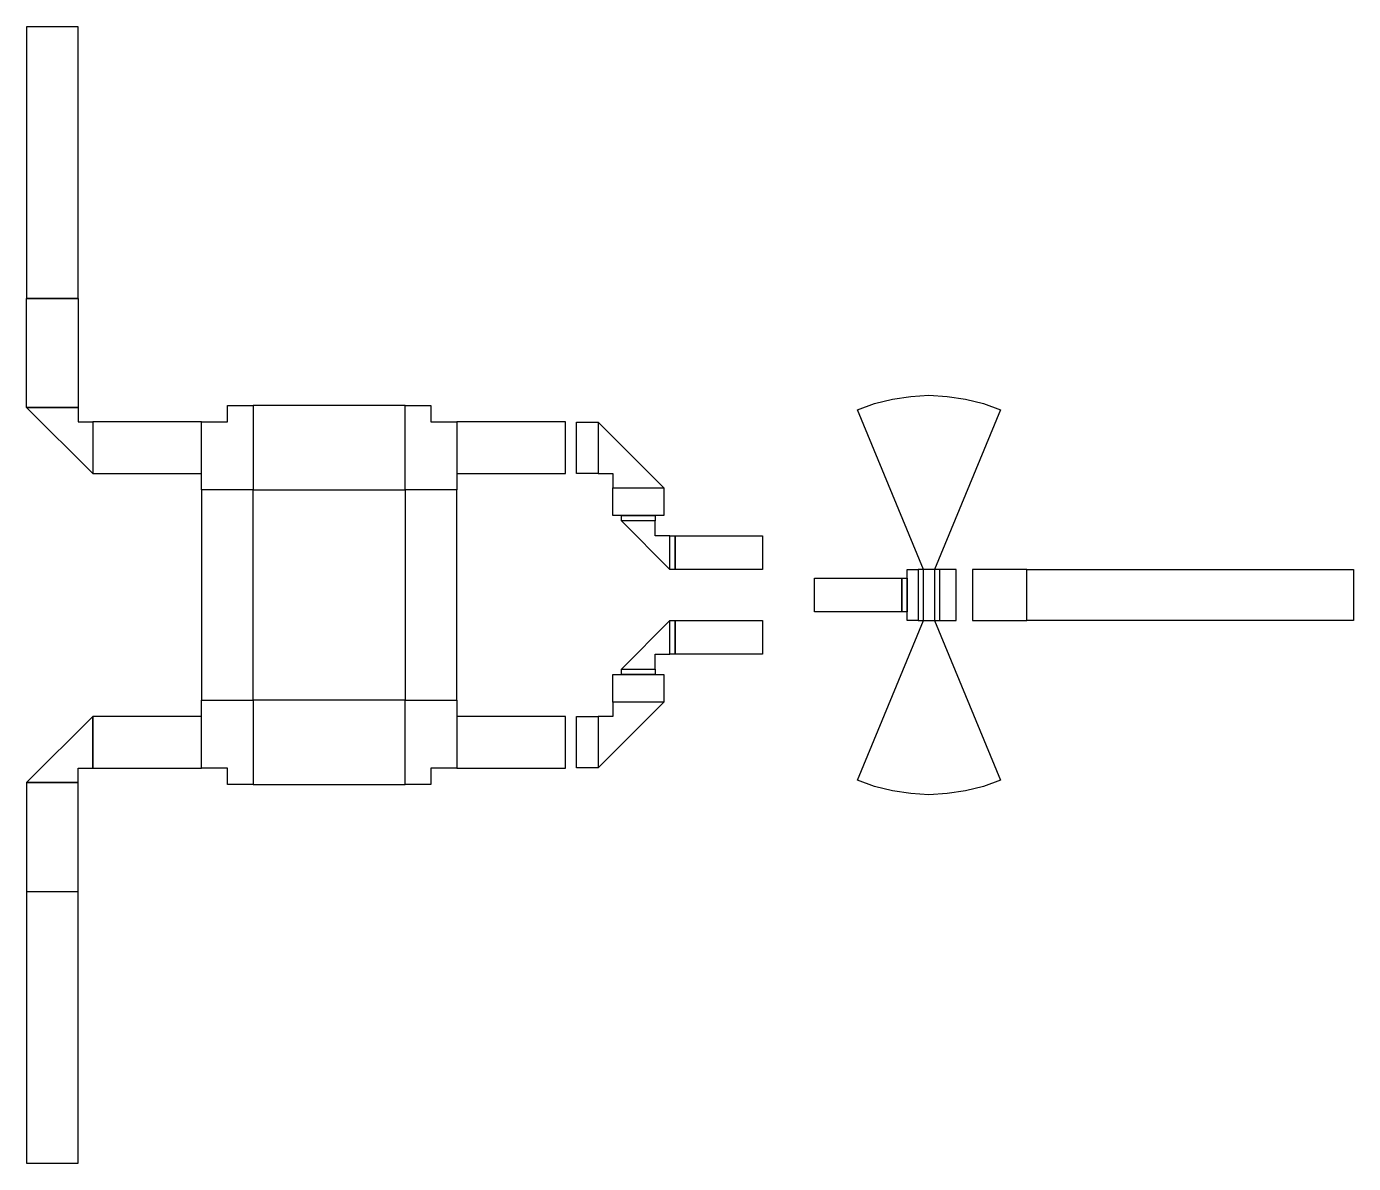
# Model space of a CAD drawing. Extents: x -988 to 231, y -44 to 1000.
import ezdxf

# ---------------------------------------------------------------- set-up
doc = ezdxf.new("R2010")
doc.units = 9
doc.layers.add('Thick_Metal', color=31, linetype='CONTINUOUS')

msp = doc.modelspace()

# ---------------------------------------------------------------- linework, layer by layer
at = {"layer": 'Thick_Metal'}
for points in [[(-987.5, 750), (-987.5, 1000), (-940.5, 1000), (-940.5, 750)], [(-940.25, 750), (-940.25, 650), (-987.75, 650), (-987.75, 750)], [(-163.75, 454.25), (-163.75, 501.25), (-224.5, 648), (-208.75, 653.75), (-192.25, 657.75), (-175.5, 660.25), (-158.75, 661.25), (-142, 660.25), (-125.25, 657.75), (-108.75, 653.75), (-93, 648), (-153.75, 501.25), (-153.75, 454.25), (-93, 307.5), (-108.75, 301.75), (-125.25, 297.75), (-142, 295.25), (-158.75, 294.25), (-175.5, 295.25), (-192.25, 297.75), (-208.75, 301.75), (-224.5, 307.5)], [(-927, 589.25), (-987.75, 650), (-940.25, 650), (-940.25, 636.75), (-927, 636.75)], [(-827, 574.25), (-827, 636.75), (-803.25, 636.75), (-803.25, 651.75), (-779.5, 651.75), (-779.5, 574.25)], [(-640, 651.75), (-779.5, 651.75), (-779.5, 574.25), (-640, 574.25)], [(-640, 574.25), (-640, 651.75), (-616.25, 651.75), (-616.25, 636.75), (-592.5, 636.75), (-592.5, 574.25)], [(-827, 636.75), (-927, 636.75), (-927, 589.25), (-827, 589.25)], [(-492.5, 636.75), (-592.5, 636.75), (-592.5, 589.25), (-492.5, 589.25)], [(-462.5, 589.5), (-482.5, 589.5), (-482.5, 636.5), (-462.5, 636.5)], [(-402.25, 576.25), (-462.5, 636.5), (-462.5, 589.5), (-449.25, 589.5), (-449.25, 576.25)], [(-779.5, 381.25), (-779.5, 574.25), (-827, 574.25), (-827, 381.25)], [(-592.5, 381.25), (-592.5, 574.25), (-640, 574.25), (-640, 381.25)], [(-402.25, 576.25), (-402.25, 550.75), (-449.25, 550.75), (-449.25, 576.25)], [(-410.25, 550.75), (-410.25, 545.75), (-441.25, 545.75), (-441.25, 550.75)], [(-441.25, 545.75), (-396.75, 501.25), (-396.75, 532.25), (-410.25, 532.25), (-410.25, 545.75)], [(-391.75, 501.25), (-396.75, 501.25), (-396.75, 532.25), (-391.75, 532.25)], [(-311.75, 501.25), (-391.75, 501.25), (-391.75, 532.25), (-311.75, 532.25)], [(-178.75, 501.25), (-168.75, 501.25), (-168.75, 454.25), (-178.75, 454.25)], [(-168.75, 454.25), (-148.75, 454.25), (-148.75, 501.25), (-168.75, 501.25)], [(-153.75, 454.25), (-133.75, 454.25), (-133.75, 501.25), (-153.75, 501.25)], [(-118.75, 454.25), (-68.75, 454.25), (-68.75, 501.25), (-118.75, 501.25)], [(231.25, 454.25), (-68.75, 454.25), (-68.75, 501.25), (231.25, 501.25)], [(-263.75, 493.25), (-183.75, 493.25), (-183.75, 462.25), (-263.75, 462.25)], [(-178.75, 462.25), (-183.75, 462.25), (-183.75, 493.25), (-178.75, 493.25)], [(-396.75, 454.25), (-441.25, 409.75), (-410.25, 409.75), (-410.25, 423.25), (-396.75, 423.25)], [(-396.75, 454.25), (-391.75, 454.25), (-391.75, 423.25), (-396.75, 423.25)], [(-391.75, 454.25), (-311.75, 454.25), (-311.75, 423.25), (-391.75, 423.25)], [(-449.25, 379.25), (-449.25, 404.75), (-402.25, 404.75), (-402.25, 379.25)], [(-410.25, 409.75), (-410.25, 404.75), (-441.25, 404.75), (-441.25, 409.75)], [(-779.5, 381.25), (-779.5, 303.75), (-803.25, 303.75), (-803.25, 318.75), (-827, 318.75), (-827, 381.25)], [(-640, 381.25), (-779.5, 381.25), (-779.5, 303.75), (-640, 303.75)], [(-592.5, 381.25), (-592.5, 318.75), (-616.25, 318.75), (-616.25, 303.75), (-640, 303.75), (-640, 381.25)], [(-462.5, 319), (-402.25, 379.25), (-449.25, 379.25), (-449.25, 366), (-462.5, 366)], [(-927, 366.25), (-987.75, 305.5), (-940.25, 305.5), (-940.25, 318.75), (-927, 318.75)], [(-827, 366.25), (-927, 366.25), (-927, 318.75), (-827, 318.75)], [(-492.5, 366.25), (-592.5, 366.25), (-592.5, 318.75), (-492.5, 318.75)], [(-462.5, 319), (-482.5, 319), (-482.5, 366), (-462.5, 366)], [(-940.25, 205.5), (-940.25, 305.5), (-987.75, 305.5), (-987.75, 205.5)], [(-987.5, -44.5), (-987.5, 205.5), (-940.5, 205.5), (-940.5, -44.5)]]:
    msp.add_lwpolyline(points, close=True, dxfattribs=at)

doc.saveas('drawing.dxf')
